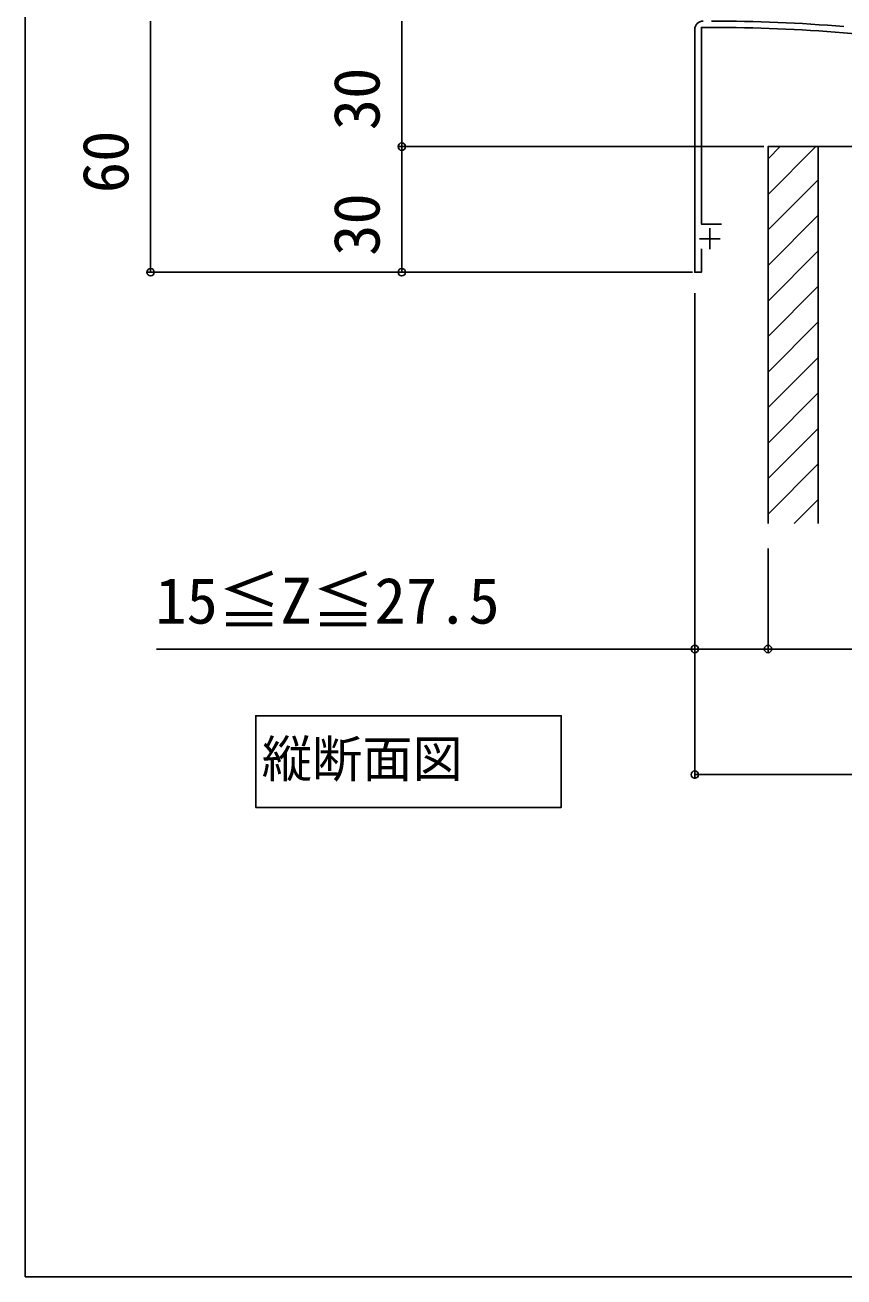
# Model space of a CAD drawing. Units: millimetres, scale not verified. Extents: x -875 to 875, y -1299 to 1293.
# Drawn here: x -875 to -679.4, y -1299.3 to -1000.2 of the extents above; entities that cross this region are included whole.
import ezdxf
from ezdxf.enums import TextEntityAlignment as Align

# ---------------------------------------------------------------- set-up
doc = ezdxf.new("R2010")
doc.units = ezdxf.units.MM
doc.header["$LTSCALE"] = 8
for name, color, linetype in [('0-1_USER1', 3, 'Continuous'), ('0-2_YKK_11', 7, 'Continuous'), ('0-5_YKK_D', 6, 'Continuous'), ('0-6_YKK_ZWAK', 7, 'Continuous'), ('0-7_YSS_K', 3, 'Continuous')]:
    doc.layers.add(name, color=color, linetype=linetype)
doc.styles.add('ＭＳ ゴシック', font='')
doc.styles.get('ＭＳ ゴシック').set_extended_font_data('MS Gothic')

msp = doc.modelspace()

# ---------------------------------------------------------------- linework, layer by layer
at = {"layer": '0-1_USER1'}
msp.add_lwpolyline([(-819.891, -1179.247), (-819.891, -1165.247), (-746.905, -1165.247), (-746.905, -1187.129), (-819.891, -1187.129)], close=True, dxfattribs=at)
at = {"layer": '0-2_YKK_11'}
for p, q in [((-711.4, -1048.8), (-711.4, -1053.8)), ((-713.9, -1051.3), (-708.9, -1051.3))]:
    msp.add_line(p, q, dxfattribs=at)
for points in [[(-715, -1001.3), (-715, -1059.3), (-713.4, -1059.3), (-713.4, -1053.7)], [(-708.6, -1047.8), (-713.4, -1047.8), (-713.4, -1000.8), (-711, -1000.8)], [(-679.478, -1002.099), (-615.457, -1007.434), (-615.264, -1007.329), (-614.716, -1007.375), (-614.543, -1007.51), (-516.6, -1015.672), (-516.6, -1047.8), (-521.016, -1047.8), (-521.499, -1048.171)]]:
    msp.add_lwpolyline(points, dxfattribs=at)
for centre, radius, start, end in [((-713, -1001.3), 2, 90.00001, 179.99999), ((-711, -1384.001), 384.701, 85.28146, 89.99999), ((-711, -1383.999), 383.199, 85.28153, 90.00001)]:
    msp.add_arc(centre, radius, start, end, dxfattribs=at)
at = {"layer": '0-5_YKK_D'}
for p, q in [((-845, -999.3), (-845, -1059.3)), ((-785, -999.3), (-785, -1029.3)), ((-698.5, -1029.3), (-786, -1029.3)), ((-698.5, -1029.3), (-786, -1029.3)), ((-785, -1029.3), (-785, -1059.3)), ((-715.5, -1059.3), (-846, -1059.3)), ((-715.5, -1059.3), (-786, -1059.3)), ((-715, -1064.3), (-715, -1150.3)), ((-715, -1064.3), (-715, -1180.3)), ((-697.5, -1125.3), (-697.5, -1150.3)), ((-697.5, -1125.3), (-697.5, -1150.3)), ((-697.5, -1149.3), (-532.5, -1149.3)), ((-715, -1179.3), (-515, -1179.3))]:
    msp.add_line(p, q, dxfattribs=at)
msp.add_lwpolyline([(-697.5, -1149.3), (-715, -1149.3), (-843.6, -1149.3)], dxfattribs=at)
for centre in [(-785, -1029.3), (-785, -1029.3), (-845, -1059.3), (-785, -1059.3), (-715, -1149.3), (-697.5, -1149.3), (-697.5, -1149.3), (-715, -1179.3)]:
    msp.add_circle(centre, 0.875, dxfattribs=at)
at = {"layer": '0-6_YKK_ZWAK'}
msp.add_line((-875, 1250.7), (-875, -1299.3), dxfattribs=at)
msp.add_lwpolyline([(-875, -1299.3), (875, -1299.3), (875, 1250.7)], dxfattribs=at)
at = {"layer": '0-7_YSS_K'}
for p, q in [((-686.082, -1029.3), (-697.5, -1040.718)), ((-694.567, -1029.3), (-697.5, -1032.233)), ((-685.5, -1029.3), (-685.5, -1119.3)), ((-685.5, -1037.203), (-697.5, -1049.203)), ((-685.5, -1045.689), (-697.5, -1057.689)), ((-685.5, -1054.174), (-697.5, -1066.174)), ((-685.5, -1062.659), (-697.5, -1074.659)), ((-685.5, -1071.144), (-697.5, -1083.144)), ((-685.5, -1079.63), (-697.5, -1091.63)), ((-685.5, -1088.115), (-697.5, -1100.115)), ((-685.5, -1096.6), (-697.5, -1108.6)), ((-685.5, -1105.086), (-697.5, -1117.086)), ((-685.5, -1113.571), (-691.229, -1119.3))]:
    msp.add_line(p, q, dxfattribs=at)
for points in [[(-685.5, -1029.3), (-697.5, -1029.3), (-697.5, -1119.3)], [(-667.5, -1029.3), (-685.5, -1029.3), (-685.5, -1119.3)]]:
    msp.add_lwpolyline(points, dxfattribs=at)

# ---------------------------------------------------------------- texts
at = {"layer": '0-1_USER1', "style": 'ＭＳ ゴシック'}
msp.add_text('縦断面図', height=8.798, dxfattribs=at).set_placement((-818.432, -1182.573), align=Align.BOTTOM_LEFT)
at = {"layer": '0-5_YKK_D', "style": 'ＭＳ ゴシック'}
for s, p in [('30', (-787, -1025.38)), ('60', (-847, -1040.422)), ('30', (-787, -1055.38))]:
    msp.add_text(s, height=11, rotation=90, dxfattribs=at).set_placement(p, align=Align.BOTTOM_LEFT)
msp.add_text('15≦Z≦27.5', height=11, dxfattribs=at).set_placement((-843.901, -1146.533), align=Align.BOTTOM_LEFT)

doc.saveas('drawing.dxf')
